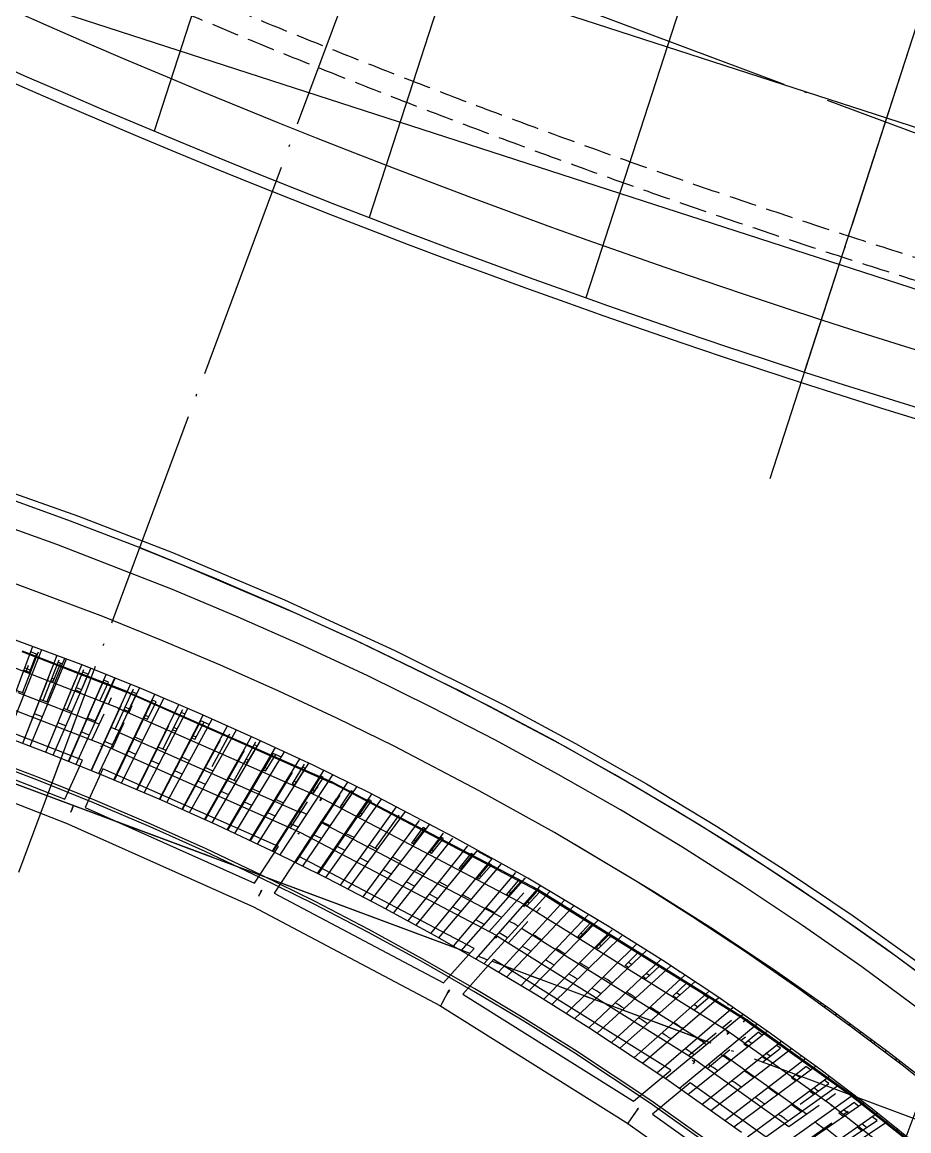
# Model space of a CAD drawing. Header units: millimetres. Extents: x 600121811 to 600690586, y 3472921280 to 3473279938.
# Drawn here: x 600382649 to 600390711, y 3473085311 to 3473095390 of the extents above; entities that cross this region are included whole.
import ezdxf

# ---------------------------------------------------------------- set-up
doc = ezdxf.new("R2010")
doc.units = ezdxf.units.MM
doc.header["$LTSCALE"] = 1000
for name, pattern in [('AX-MALL-GIRD-200$0$DOTE', [2.42, 2, -0.2, 0.02, -0.2]), ('AX-MALL-WALL-GJ$0$__DASH', [0.35, 0.25, -0.1]), ('AX-MALL-WALL-GJ$0$DOTE', [2.42, 2, -0.2, 0.02, -0.2])]:
    doc.linetypes.add(name, pattern=pattern)
for name, color, linetype in [('AX-MALL-GIRD-200$0$A-Grid', 222, 'AX-MALL-GIRD-200$0$DOTE'), ('AX-MALL-GJ-200$0$A-Anno-Note', 241, 'CONTINUOUS'), ('AX-MALL-WALL-GJ$0$A-Detl-Patt', 8, 'CONTINUOUS'), ('AX-MALL-WALL-GJ$0$A-SEE', 254, 'CONTINUOUS'), ('AX-MALL-WALL-GJ$0$A-Wall-Fnsh', 152, 'CONTINUOUS'), ('AX-MALL-WALL-GJ$0$AE-GLAZ', 152, 'CONTINUOUS'), ('AX-MALL-WALL-GJ$0$主梁', 30, 'CONTINUOUS')]:
    doc.layers.add(name, color=color, linetype=linetype)

# ---------------------------------------------------------------- blocks, each defined once
blk = doc.blocks.new('AX-MALL-GIRD-200')
at = {"layer": 'AX-MALL-GIRD-200$0$A-Grid'}
for p, q in [((600409503.1, 3473159833.5), (600370773.6, 3473055869.8)), ((600417374.6, 3473156901.2), (600378645.1, 3473052937.4)), ((600226689.8, 3473155507), (600584585.8, 3473022180.2)), ((600223757.4, 3473147635.4), (600581653.4, 3473014308.6))]:
    blk.add_line(p, q, dxfattribs=at)
blk = doc.blocks.new('AX-MALL-WALL-GJ$0$fergerhre')
at = {"layer": 'AX-MALL-WALL-GJ$0$A-Detl-Patt'}
for p, q in [((-32156, 12199), (-32156, -12199)), ((-34256, 12112), (-34256, -12112)), ((-36356, 11967), (-36356, -11967)), ((-49138, -9800), (-10973, -9800)), ((-42531, -11200), (-17580, -11200))]:
    blk.add_line(p, q, dxfattribs=at)
at = {"layer": 'AX-MALL-WALL-GJ$0$A-Detl-Patt', "linetype": 'AX-MALL-WALL-GJ$0$DOTE'}
blk.add_lwpolyline([(-30056, -13245), (-30056, 14274)], dxfattribs=at)
at = {"layer": 'AX-MALL-WALL-GJ$0$A-Detl-Patt'}
for points in [[(-53982, -8480, 0.160862), (-6129, -8480, 0.722858), (-6129, 8480, 0.160862), (-53982, 8480, 0.722858)], [(-53950, -8385, 0.160862), (-6161, -8385, 0.722858), (-6161, 8385, 0.160862), (-53950, 8385, 0.722858)], [(-53794, -7910, 0.160862), (-6318, -7910, 0.722858), (-6318, 7910, 0.160862), (-53794, 7910, 0.722858)]]:
    blk.add_lwpolyline(points, format="xyb", close=True, dxfattribs=at)
blk.add_lwpolyline([(-30056, -12228), (-30056, 12228)], dxfattribs=at)
at = {"layer": 'AX-MALL-WALL-GJ$0$A-Detl-Patt', "linetype": 'AX-MALL-WALL-GJ$0$__DASH'}
for points in [[(-53605, -7340, 0.160862), (-6506, -7340, 0.722858), (-6506, 7340, 0.160862), (-53605, 7340, 0.722858)], [(-53543, -7150, 0.160862), (-6569, -7150, 0.722858), (-6569, 7150, 0.160862), (-53543, 7150, 0.722858)]]:
    blk.add_lwpolyline(points, format="xyb", close=True, dxfattribs=at)
blk = doc.blocks.new('AX-MALL-WALL-GJ$0$fewrgerhgrhtrh')
at = {"layer": 'AX-MALL-WALL-GJ$0$主梁'}
for p, q in [((1, 16113), (1012, 16099)), ((1, 16105), (1011, 16091)), ((1011, 16091), (1011, 16091)), ((1011, 16091), (1011, 16091)), ((1016, 16099), (3056, 15979)), ((1016, 16091), (3054, 15970)), ((1, 15943), (999, 15929)), ((100, 16005), (100, 15942)), ((905, 15930), (910, 15998)), ((1006, 15928), (3017, 15808)), ((1109, 15984), (1105, 15922)), ((1110, 15991), (1109, 15984)), ((1110, 15991), (1110, 15988)), ((3054, 15970), (3054, 15970)), ((3054, 15970), (3054, 15970)), ((3056, 15979), (3056, 15979)), ((3060, 15970), (3060, 15970)), ((3060, 15970), (5150, 15706)), ((3061, 15970), (3062, 15978)), ((3062, 15976), (3061, 15969)), ((3062, 15978), (3062, 15978)), ((3062, 15978), (3062, 15978)), ((3062, 15978), (3062, 15978)), ((3062, 15978), (3062, 15978)), ((3062, 15978), (3062, 15978)), ((3062, 15978), (3062, 15978)), ((3062, 15978), (3062, 15978)), ((3062, 15978), (3062, 15978)), ((3062, 15978), (3062, 15978)), ((3062, 15978), (3062, 15978)), ((3062, 15978), (3062, 15978)), ((3062, 15978), (3062, 15978)), ((3062, 15978), (3062, 15978)), ((3062, 15978), (3062, 15978)), ((3062, 15978), (3062, 15978)), ((3062, 15978), (3062, 15978)), ((3062, 15978), (3062, 15978)), ((3062, 15978), (3062, 15978)), ((3062, 15978), (3062, 15978)), ((3062, 15978), (3062, 15978)), ((3062, 15978), (3062, 15978)), ((3062, 15978), (3062, 15978)), ((3062, 15978), (3062, 15978)), ((3062, 15978), (3062, 15978)), ((3062, 15978), (3062, 15978)), ((3062, 15978), (3062, 15978)), ((3062, 15978), (3062, 15978)), ((3062, 15978), (3062, 15978)), ((3062, 15978), (3062, 15978)), ((3062, 15978), (3062, 15978)), ((3062, 15978), (3062, 15978)), ((3062, 15978), (3062, 15978)), ((3062, 15978), (3062, 15978)), ((3062, 15978), (3062, 15978)), ((3062, 15978), (3062, 15978)), ((3062, 15978), (3062, 15978)), ((3062, 15978), (3062, 15978)), ((3062, 15978), (3062, 15976)), ((3062, 15978), (5154, 15716)), ((878, 15571), (898, 15836)), ((2932, 15813), (2950, 15893)), ((3145, 15848), (3133, 15793)), ((890, 15730), (100, 15742)), ((673, 15733), (673, 15574)), ((1097, 15821), (1078, 15563)), ((2850, 15455), (2913, 15730)), ((3015, 15781), (3016, 15801)), ((3017, 15801), (3015, 15781)), ((3016, 15801), (3017, 15806)), ((3017, 15806), (3017, 15808)), ((3017, 15808), (3017, 15808)), ((3017, 15808), (3017, 15808)), ((3017, 15808), (3017, 15808)), ((3017, 15808), (3017, 15808)), ((3017, 15808), (3017, 15808)), ((3017, 15808), (3017, 15808)), ((3017, 15808), (3017, 15808)), ((3017, 15808), (3017, 15808)), ((3017, 15808), (3017, 15808)), ((3017, 15808), (3017, 15808)), ((3017, 15808), (3017, 15808)), ((3017, 15808), (3017, 15808)), ((3017, 15808), (3017, 15808)), ((3017, 15808), (3017, 15808)), ((3017, 15808), (3017, 15808)), ((3017, 15808), (3017, 15808)), ((3017, 15808), (3017, 15808)), ((3017, 15808), (3017, 15808)), ((3017, 15808), (3017, 15808)), ((3017, 15808), (3017, 15808)), ((3017, 15808), (3017, 15808)), ((3017, 15808), (3017, 15808)), ((3017, 15808), (3017, 15808)), ((3017, 15808), (3017, 15808)), ((3017, 15808), (3017, 15808)), ((3017, 15808), (3017, 15808)), ((3017, 15808), (3017, 15808)), ((3017, 15808), (3017, 15808)), ((3017, 15808), (3017, 15808)), ((3017, 15808), (3017, 15806)), ((3017, 15806), (3017, 15801)), ((3019, 15780), (3022, 15801)), ((3022, 15801), (3023, 15806)), ((3023, 15806), (3023, 15807)), ((3023, 15807), (3023, 15807)), ((3023, 15807), (3023, 15807)), ((3023, 15807), (3023, 15807)), ((3023, 15807), (3023, 15807)), ((3023, 15807), (3023, 15807)), ((3023, 15807), (3023, 15807)), ((3023, 15807), (3023, 15807)), ((3023, 15807), (3023, 15807)), ((3023, 15807), (3023, 15807)), ((3023, 15807), (3023, 15807)), ((3023, 15807), (3023, 15807)), ((3023, 15807), (3023, 15807)), ((3023, 15807), (3023, 15807)), ((3023, 15807), (3023, 15807)), ((3023, 15807), (3023, 15807)), ((3023, 15807), (3023, 15807)), ((3023, 15807), (3023, 15807)), ((3023, 15807), (3023, 15807)), ((3023, 15807), (3023, 15807)), ((3023, 15807), (3023, 15807)), ((3023, 15807), (3023, 15807)), ((3023, 15807), (3023, 15807)), ((3023, 15807), (5087, 15546)), ((2887, 15615), (1090, 15723)), ((3108, 15686), (3051, 15435)), ((4981, 15483), (5044, 15644)), ((5150, 15706), (5150, 15706)), ((5150, 15706), (5150, 15706)), ((5154, 15716), (5154, 15716)), ((5157, 15705), (5157, 15705)), ((5157, 15705), (7323, 15265)), ((5161, 15714), (7328, 15274)), ((1, 15584), (972, 15570)), ((969, 15551), (975, 15551)), ((977, 15569), (2935, 15450)), ((4934, 15363), (3088, 15598)), ((5083, 15523), (5086, 15540)), ((5087, 15540), (5085, 15523)), ((5086, 15540), (5087, 15544)), ((5087, 15545), (5087, 15546)), ((5087, 15546), (5087, 15546)), ((5087, 15546), (5087, 15546)), ((5087, 15546), (5087, 15546)), ((5087, 15546), (5087, 15546)), ((5087, 15546), (5087, 15546)), ((5087, 15546), (5087, 15546)), ((5087, 15546), (5087, 15546)), ((5087, 15546), (5087, 15546)), ((5087, 15546), (5087, 15546)), ((5087, 15546), (5087, 15546)), ((5087, 15546), (5087, 15546)), ((5087, 15546), (5087, 15546)), ((5087, 15546), (5087, 15546)), ((5087, 15546), (5087, 15546)), ((5087, 15546), (5087, 15546)), ((5087, 15546), (5087, 15546)), ((5087, 15546), (5087, 15546)), ((5087, 15546), (5087, 15546)), ((5087, 15546), (5087, 15546)), ((5087, 15546), (5087, 15546)), ((5087, 15546), (5087, 15546)), ((5087, 15546), (5087, 15546)), ((5087, 15546), (5087, 15546)), ((5087, 15546), (5087, 15546)), ((5087, 15546), (5087, 15546)), ((5087, 15546), (5087, 15546)), ((5087, 15546), (5087, 15546)), ((5087, 15546), (5087, 15546)), ((5087, 15546), (5087, 15546)), ((5087, 15546), (5087, 15546)), ((5087, 15546), (5087, 15546)), ((5087, 15546), (5087, 15546)), ((5087, 15546), (5087, 15546)), ((5087, 15546), (5087, 15546)), ((5087, 15546), (5087, 15545)), ((5087, 15544), (5087, 15545)), ((5087, 15545), (5087, 15545)), ((5087, 15545), (5087, 15545)), ((5087, 15545), (5087, 15545)), ((5087, 15545), (5087, 15545)), ((5087, 15545), (5087, 15545)), ((5087, 15545), (5087, 15545)), ((5087, 15545), (5087, 15545)), ((5087, 15545), (5087, 15545)), ((5087, 15545), (5087, 15544)), ((5087, 15544), (5087, 15540)), ((5089, 15522), (5093, 15539)), ((5093, 15542), (5094, 15543)), ((5093, 15539), (5093, 15542)), ((5094, 15543), (5094, 15544)), ((5094, 15544), (5094, 15544)), ((5094, 15544), (5094, 15544)), ((5094, 15544), (5094, 15544)), ((5094, 15544), (5094, 15544)), ((5094, 15544), (5094, 15544)), ((5094, 15544), (5094, 15544)), ((5094, 15544), (5094, 15544)), ((5094, 15544), (5094, 15544)), ((5094, 15544), (5094, 15544)), ((5094, 15544), (5094, 15544)), ((5094, 15544), (5094, 15544)), ((5094, 15544), (5094, 15544)), ((5094, 15544), (5094, 15544)), ((5094, 15544), (5094, 15544)), ((5094, 15544), (5094, 15544)), ((5094, 15544), (5094, 15544)), ((5094, 15544), (5094, 15544)), ((5094, 15544), (5094, 15544)), ((5094, 15544), (5094, 15544)), ((5094, 15544), (5094, 15544)), ((5094, 15544), (5094, 15544)), ((5094, 15544), (5094, 15544)), ((5094, 15544), (5094, 15544)), ((5094, 15544), (5094, 15544)), ((5094, 15544), (5094, 15544)), ((5094, 15544), (5094, 15544)), ((5094, 15544), (7233, 15108)), ((5231, 15571), (5211, 15521)), ((2939, 15430), (2941, 15445)), ((2941, 15448), (2942, 15449)), ((2941, 15447), (2941, 15448)), ((2941, 15445), (2941, 15447)), ((2942, 15449), (2942, 15449)), ((2942, 15449), (2942, 15449)), ((2942, 15449), (2942, 15449)), ((2942, 15449), (2942, 15449)), ((2942, 15449), (2942, 15449)), ((2942, 15449), (2942, 15449)), ((2942, 15449), (2942, 15449)), ((2942, 15449), (2942, 15449)), ((2942, 15449), (2942, 15449)), ((2942, 15449), (2942, 15449)), ((2942, 15449), (2942, 15449)), ((2942, 15449), (2942, 15449)), ((2942, 15449), (2942, 15449)), ((2942, 15449), (2942, 15449)), ((2942, 15449), (2942, 15449)), ((2942, 15449), (2942, 15449)), ((2942, 15449), (2942, 15449)), ((2942, 15449), (2942, 15449)), ((2942, 15449), (2942, 15449)), ((2942, 15449), (2942, 15449)), ((2942, 15449), (2942, 15449)), ((2942, 15449), (2942, 15449)), ((2942, 15449), (2942, 15449)), ((2942, 15449), (2942, 15449)), ((2942, 15449), (4948, 15192)), ((4871, 15202), (4981, 15483)), ((863, 15371), (100, 15382)), ((673, 15374), (673, 14986)), ((834, 14983), (863, 15371)), ((1063, 15364), (1034, 14975)), ((2805, 15257), (1063, 15364)), ((5167, 15410), (5072, 15167)), ((7057, 14940), (5137, 15332)), ((2717, 14869), (2805, 15257)), ((3006, 15239), (2917, 14848)), ((4796, 15010), (3006, 15239)), ((7327, 15257), (7321, 15237)), ((7323, 15265), (7323, 15264)), ((7323, 15264), (7323, 15265)), ((7328, 15260), (7327, 15257)), ((7329, 15262), (7328, 15260)), ((7329, 15263), (7329, 15263)), ((7329, 15263), (7329, 15263)), ((7329, 15263), (7329, 15263)), ((7329, 15263), (7329, 15263)), ((7329, 15263), (7329, 15263)), ((7329, 15263), (7329, 15263)), ((7329, 15263), (7329, 15263)), ((7329, 15263), (7329, 15263)), ((7329, 15263), (7329, 15263)), ((7329, 15263), (7329, 15263)), ((7329, 15263), (7329, 15263)), ((7329, 15263), (7329, 15263)), ((7329, 15263), (7329, 15263)), ((7329, 15263), (7329, 15263)), ((7329, 15263), (7329, 15263)), ((7329, 15263), (7329, 15263)), ((7329, 15263), (7329, 15263)), ((7329, 15263), (7329, 15263)), ((7329, 15263), (7329, 15263)), ((7329, 15263), (7329, 15263)), ((7329, 15263), (7329, 15263)), ((7329, 15263), (7329, 15263)), ((7329, 15263), (7329, 15263)), ((7329, 15263), (7329, 15262)), ((7329, 15263), (8445, 14962)), ((7329, 15262), (7329, 15262)), ((7335, 15272), (8451, 14971)), ((4945, 15173), (4947, 15187)), ((4947, 15187), (4948, 15189)), ((4948, 15191), (4948, 15192)), ((4948, 15192), (4948, 15192)), ((4948, 15192), (4948, 15192)), ((4948, 15192), (4948, 15192)), ((4948, 15192), (4948, 15192)), ((4948, 15192), (4948, 15192)), ((4948, 15192), (4948, 15192)), ((4948, 15192), (4948, 15192)), ((4948, 15192), (4948, 15192)), ((4948, 15192), (4948, 15192)), ((4948, 15192), (4948, 15192)), ((4948, 15192), (4948, 15192)), ((4948, 15192), (4948, 15192)), ((4948, 15192), (4948, 15192)), ((4948, 15192), (4948, 15192)), ((4948, 15192), (4948, 15192)), ((4948, 15192), (4948, 15192)), ((4948, 15192), (4948, 15192)), ((4948, 15192), (4948, 15192)), ((4948, 15192), (4948, 15192)), ((4948, 15192), (4948, 15192)), ((4948, 15189), (4948, 15191)), ((4948, 15191), (4948, 15191)), ((4948, 15191), (4948, 15191)), ((4948, 15191), (4948, 15191)), ((4948, 15191), (4948, 15191)), ((4951, 15171), (4954, 15186)), ((4954, 15186), (4955, 15188)), ((4955, 15189), (4955, 15190)), ((4955, 15190), (4955, 15190)), ((4955, 15190), (4955, 15190)), ((4955, 15190), (4955, 15190)), ((4955, 15190), (4955, 15190)), ((4955, 15190), (4955, 15190)), ((4955, 15190), (4955, 15190)), ((4955, 15190), (4955, 15190)), ((4955, 15190), (4955, 15190)), ((4955, 15190), (4955, 15190)), ((4955, 15190), (4955, 15190)), ((4955, 15190), (4955, 15190)), ((4955, 15190), (4955, 15190)), ((4955, 15190), (4955, 15190)), ((4955, 15190), (4955, 15190)), ((4955, 15190), (4955, 15190)), ((4955, 15190), (4955, 15190)), ((4955, 15190), (4955, 15190)), ((4955, 15190), (4955, 15190)), ((4955, 15190), (4955, 15190)), ((4955, 15190), (4955, 15190)), ((4955, 15190), (4955, 15190)), ((4955, 15190), (4955, 15190)), ((4955, 15190), (4955, 15190)), ((4955, 15188), (4955, 15189)), ((4955, 15189), (4955, 15189)), ((4955, 15190), (4955, 15190)), ((4955, 15190), (4955, 15190)), ((4955, 15190), (4955, 15190)), ((4955, 15190), (4955, 15190)), ((4955, 15190), (4955, 15190)), ((4955, 15190), (4956, 15190)), ((4956, 15190), (7035, 14765)), ((7162, 15123), (7217, 15217)), ((6964, 14779), (7126, 15060)), ((7226, 15080), (7231, 15102)), ((7231, 15102), (7232, 15105)), ((7232, 15107), (7233, 15108)), ((7232, 15105), (7232, 15107)), ((7233, 15106), (7232, 15104)), ((7233, 15108), (7233, 15108)), ((7233, 15108), (7233, 15108)), ((7233, 15108), (7233, 15108)), ((7233, 15108), (7233, 15108)), ((7233, 15108), (7233, 15108)), ((7233, 15108), (7233, 15108)), ((7233, 15108), (7233, 15108)), ((7233, 15108), (7233, 15108)), ((7233, 15108), (7233, 15108)), ((7233, 15108), (7233, 15108)), ((7233, 15108), (7233, 15108)), ((7233, 15108), (7233, 15108)), ((7233, 15108), (7233, 15108)), ((7233, 15108), (7233, 15108)), ((7233, 15108), (7233, 15108)), ((7233, 15108), (7233, 15108)), ((7233, 15108), (7233, 15108)), ((7233, 15108), (7233, 15108)), ((7233, 15108), (7233, 15108)), ((7233, 15108), (7233, 15108)), ((7233, 15108), (7233, 15108)), ((7233, 15108), (7233, 15108)), ((7233, 15108), (7233, 15108)), ((7233, 15108), (7233, 15108)), ((7233, 15108), (7233, 15108)), ((7233, 15108), (7233, 15108)), ((7233, 15108), (7233, 15108)), ((7233, 15108), (7233, 15108)), ((7233, 15108), (7233, 15108)), ((7233, 15108), (7233, 15108)), ((7233, 15108), (7233, 15108)), ((7233, 15108), (7233, 15108)), ((7233, 15108), (7233, 15108)), ((7233, 15108), (7233, 15108)), ((7233, 15108), (7233, 15108)), ((7233, 15108), (7233, 15108)), ((7233, 15108), (7233, 15108)), ((7233, 15108), (7233, 15108)), ((7233, 15108), (7233, 15107)), ((7233, 15108), (7233, 15108)), ((7233, 15108), (7233, 15108)), ((7233, 15108), (7233, 15108)), ((7233, 15108), (7233, 15108)), ((7233, 15108), (7233, 15108)), ((7233, 15108), (7233, 15108)), ((7233, 15108), (7233, 15108)), ((7233, 15108), (7233, 15108)), ((7233, 15108), (7233, 15108)), ((7233, 15108), (7233, 15108)), ((7233, 15108), (7233, 15108)), ((7233, 15108), (7233, 15108)), ((7233, 15108), (7233, 15108)), ((7233, 15108), (7233, 15108)), ((7233, 15108), (7233, 15108)), ((7233, 15108), (7233, 15108)), ((7233, 15108), (7233, 15108)), ((7233, 15108), (7233, 15108)), ((7233, 15108), (7233, 15108)), ((7233, 15108), (7233, 15108)), ((7233, 15108), (7233, 15108)), ((7233, 15108), (7233, 15108)), ((7233, 15108), (7233, 15108)), ((7233, 15108), (7233, 15108)), ((7233, 15107), (7233, 15106)), ((7233, 15089), (7237, 15103)), ((7237, 15103), (7238, 15105)), ((7238, 15105), (7238, 15106)), ((7238, 15106), (7239, 15106)), ((7239, 15106), (7239, 15107)), ((7239, 15107), (7239, 15107)), ((7239, 15107), (7239, 15107)), ((7239, 15107), (7239, 15107)), ((7239, 15107), (7239, 15107)), ((7239, 15107), (7239, 15107)), ((7239, 15107), (7239, 15107)), ((7239, 15107), (7239, 15107)), ((7239, 15107), (7239, 15107)), ((7239, 15107), (7239, 15107)), ((7239, 15107), (7239, 15107)), ((7239, 15107), (7239, 15107)), ((7239, 15107), (7239, 15107)), ((7239, 15107), (7239, 15107)), ((7239, 15107), (7239, 15107)), ((7239, 15107), (7239, 15107)), ((7239, 15107), (7239, 15107)), ((7239, 15107), (7239, 15107)), ((7239, 15107), (7239, 15107)), ((7239, 15107), (7239, 15107)), ((7239, 15107), (7239, 15107)), ((7239, 15107), (7239, 15107)), ((7239, 15107), (7239, 15107)), ((7239, 15107), (7239, 15107)), ((7239, 15107), (7239, 15107)), ((7239, 15107), (7239, 15107)), ((7239, 15107), (7239, 15107)), ((7239, 15107), (7239, 15107)), ((7239, 15107), (7239, 15107)), ((7239, 15107), (7239, 15107)), ((7239, 15107), (8341, 14810)), ((7239, 15106), (7239, 15106)), ((7390, 15117), (7365, 15073)), ((100, 14995), (834, 14983)), ((928, 14950), (927, 14899)), ((927, 14892), (928, 14950)), ((1034, 14975), (2717, 14869)), ((1302, 14958), (2737, 14958)), ((2942, 14958), (4775, 14958)), ((4643, 14621), (4796, 15010)), ((4998, 14978), (4844, 14586)), ((4990, 14958), (5093, 14958)), ((6859, 14597), (4998, 14978)), ((6090, 14958), (6969, 14958)), ((7298, 14958), (7166, 14730)), ((8273, 14828), (8336, 14922)), ((8449, 14960), (8449, 14961)), ((8449, 14961), (9587, 14596)), ((8456, 14969), (9594, 14604)), ((2800, 14831), (2798, 14792)), ((2803, 14830), (2799, 14831)), ((2917, 14848), (4643, 14621)), ((8153, 14653), (7261, 14894)), ((925, 14782), (125, 14794)), ((2789, 14664), (920, 14782)), ((7030, 14746), (7033, 14760)), ((7033, 14760), (7034, 14762)), ((7034, 14764), (7034, 14765)), ((7034, 14765), (7035, 14765)), ((7034, 14763), (7034, 14764)), ((7034, 14764), (7034, 14764)), ((7034, 14764), (7034, 14764)), ((7034, 14764), (7034, 14764)), ((7034, 14764), (7034, 14764)), ((7034, 14762), (7034, 14763)), ((7035, 14765), (7035, 14765)), ((7035, 14765), (7035, 14765)), ((7035, 14765), (7035, 14765)), ((7035, 14765), (7035, 14765)), ((7035, 14765), (7035, 14765)), ((7035, 14765), (7035, 14765)), ((7035, 14765), (7035, 14765)), ((7035, 14765), (7035, 14765)), ((7035, 14765), (7035, 14765)), ((7035, 14765), (7035, 14765)), ((7035, 14765), (7035, 14765)), ((7035, 14765), (7035, 14765)), ((7035, 14765), (7035, 14765)), ((7035, 14765), (7035, 14765)), ((7035, 14765), (7035, 14765)), ((7035, 14765), (7035, 14765)), ((7035, 14765), (7035, 14765)), ((7035, 14765), (7035, 14765)), ((7035, 14765), (7035, 14765)), ((7035, 14765), (7035, 14765)), ((7035, 14765), (7035, 14765)), ((7035, 14765), (7035, 14765)), ((7035, 14765), (7035, 14765)), ((7035, 14765), (7035, 14765)), ((7041, 14763), (8044, 14493)), ((8044, 14493), (8233, 14770)), ((8339, 14805), (8340, 14807)), ((8339, 14805), (8343, 14804)), ((8340, 14808), (8341, 14809)), ((8340, 14807), (8340, 14808)), ((8341, 14809), (8341, 14810)), ((8341, 14810), (8341, 14810)), ((8341, 14810), (8341, 14810)), ((8341, 14810), (8341, 14810)), ((8341, 14810), (8341, 14810)), ((8341, 14810), (8341, 14810)), ((8341, 14810), (8341, 14810)), ((8341, 14810), (8341, 14810)), ((8341, 14810), (8341, 14810)), ((8341, 14810), (8341, 14810)), ((8341, 14810), (8341, 14810)), ((8341, 14810), (8341, 14810)), ((8341, 14810), (8341, 14810)), ((8341, 14810), (8341, 14810)), ((8341, 14810), (8341, 14810)), ((8341, 14810), (8341, 14810)), ((8341, 14810), (8341, 14810)), ((8341, 14810), (8341, 14810)), ((8341, 14810), (8341, 14810)), ((8341, 14810), (8341, 14810)), ((8341, 14810), (8341, 14810)), ((8341, 14810), (8341, 14810)), ((8341, 14810), (8341, 14810)), ((8341, 14810), (8341, 14810)), ((8341, 14810), (8341, 14810)), ((8341, 14810), (8341, 14810)), ((8341, 14810), (8341, 14810)), ((8341, 14810), (8341, 14810)), ((8341, 14810), (8341, 14810)), ((8341, 14810), (8341, 14810)), ((8341, 14810), (8341, 14810)), ((8341, 14810), (8341, 14810)), ((8341, 14810), (8341, 14810)), ((8341, 14810), (8341, 14810)), ((8341, 14810), (8341, 14810)), ((8341, 14810), (8341, 14810)), ((8341, 14810), (8341, 14810)), ((8341, 14810), (8341, 14810)), ((8341, 14810), (8341, 14810)), ((8341, 14810), (8341, 14810)), ((8341, 14810), (8341, 14810)), ((8341, 14809), (8341, 14809)), ((8341, 14809), (8341, 14809)), ((8343, 14804), (8344, 14806)), ((8344, 14806), (8345, 14807)), ((8345, 14808), (8346, 14809)), ((8345, 14807), (8345, 14808)), ((8345, 14808), (8345, 14808)), ((8345, 14808), (8345, 14808)), ((8345, 14808), (8345, 14808)), ((8345, 14808), (8345, 14808)), ((8345, 14808), (8345, 14808)), ((8345, 14808), (8345, 14808)), ((8345, 14808), (8345, 14808)), ((8345, 14808), (8345, 14808)), ((8346, 14809), (8346, 14809)), ((8346, 14809), (8346, 14809)), ((8346, 14809), (8346, 14809)), ((8346, 14809), (8346, 14809)), ((8346, 14809), (8346, 14809)), ((8346, 14809), (8346, 14809)), ((8346, 14809), (8346, 14809)), ((8346, 14809), (8346, 14809)), ((8346, 14809), (8346, 14809)), ((8346, 14809), (8346, 14809)), ((8346, 14809), (8346, 14809)), ((8346, 14809), (8346, 14809)), ((8346, 14809), (8346, 14809)), ((8346, 14809), (8346, 14809)), ((8346, 14809), (8346, 14809)), ((8346, 14809), (8346, 14809)), ((8346, 14809), (8346, 14809)), ((8346, 14809), (8346, 14809)), ((8346, 14809), (8346, 14809)), ((8346, 14809), (8346, 14809)), ((8346, 14809), (8346, 14809)), ((8346, 14809), (8346, 14809)), ((8346, 14809), (8346, 14809)), ((8346, 14809), (8346, 14809)), ((8346, 14809), (8346, 14809)), ((8346, 14809), (8346, 14809)), ((8346, 14809), (8346, 14809)), ((8346, 14809), (8346, 14809)), ((8346, 14809), (8346, 14809)), ((8346, 14809), (8346, 14809)), ((8346, 14809), (8346, 14809)), ((8346, 14809), (8346, 14809)), ((8346, 14809), (8346, 14809)), ((8346, 14809), (8346, 14809)), ((8346, 14809), (8346, 14809)), ((8346, 14809), (8346, 14809)), ((8346, 14809), (9470, 14450)), ((8501, 14809), (8473, 14768)), ((4695, 14413), (2782, 14664)), ((8398, 14657), (8245, 14433)), ((4697, 14442), (4715, 14579)), ((4720, 14577), (4715, 14579)), ((4717, 14578), (4715, 14555)), ((4844, 14586), (6638, 14215)), ((6638, 14215), (6859, 14597)), ((7063, 14550), (6841, 14165)), ((7925, 14318), (7063, 14550)), ((9271, 14303), (8356, 14595)), ((6669, 14005), (4687, 14414)), ((4695, 14417), (4697, 14442)), ((4695, 14415), (4695, 14417)), ((4695, 14414), (4695, 14415)), ((4695, 14413), (4695, 14414)), ((4695, 14414), (4695, 14414)), ((4695, 14413), (4695, 14413)), ((4695, 14413), (4695, 14413)), ((4695, 14413), (4695, 14413)), ((4695, 14413), (4695, 14413)), ((4695, 14413), (4695, 14413)), ((4695, 14413), (4695, 14413)), ((4695, 14413), (4695, 14413)), ((4695, 14413), (4695, 14413)), ((4695, 14413), (4695, 14413)), ((4695, 14413), (4695, 14413)), ((4695, 14413), (4695, 14413)), ((4695, 14413), (4695, 14413)), ((4695, 14413), (4695, 14413)), ((4695, 14413), (4695, 14413)), ((6686, 14103), (6704, 14167)), ((6704, 14167), (6701, 14168)), ((6704, 14167), (6703, 14165)), ((6841, 14165), (7669, 13943)), ((6663, 14010), (6664, 14013)), ((6664, 14013), (6666, 14022)), ((6666, 14022), (6669, 14035)), ((6669, 14035), (6686, 14103)), ((6663, 14009), (6663, 14010)), ((6663, 14008), (6663, 14009)), ((6663, 14007), (6663, 14008)), ((6663, 14006), (6663, 14007)), ((6663, 14007), (6663, 14007)), ((6663, 14007), (6663, 14007)), ((6663, 14007), (6663, 14007)), ((6663, 14007), (6663, 14007)), ((6663, 14006), (6663, 14006)), ((6663, 14006), (6663, 14006)), ((6663, 14006), (6663, 14006)), ((6663, 14006), (6663, 14006)), ((6663, 14006), (6663, 14006)), ((6663, 14006), (6663, 14006)), ((6663, 14006), (6663, 14006)), ((6663, 14006), (6663, 14006)), ((6663, 14006), (6663, 14006)), ((6663, 14006), (6663, 14006)), ((6663, 14006), (6663, 14006)), ((6663, 14006), (6663, 14006)), ((6663, 14006), (6663, 14006)), ((6663, 14006), (6663, 14006)), ((6663, 14006), (6663, 14006)), ((6663, 14006), (6663, 14006)), ((7686, 13731), (6663, 14006))]:
    blk.add_line(p, q, dxfattribs=at)
at = {"layer": 'AX-MALL-WALL-GJ$0$主梁', "extrusion": (0, 0, -1)}
for centre, radius, start, end in [((0, 16013), 99.9, 90.0015, 113.6034), ((-1010, 15999), 100, 67.8597, 90.0404), ((-1010, 15999), 99.9, 90.0431, 116.364), ((-1010, 15992), 99.4, 90.0324, 93.4047), ((-1016, 16091), 0.0507, 290.6262, 256.1615), ((-1059, 15921), 55.4, 2.7325, 7.6192), ((-3050, 15879), 100, 69.3909, 90.1224), ((-3048, 15871), 99.8, 90.1373, 97.1863), ((-3050, 15879), 99.9, 90.1248, 121.292), ((-997, 15820), 104, 90.2284, 93.4329), ((-3050, 15879), 100, 0.1397, 10.379), ((-3009, 15699), 104, 90.7298, 97.6156), ((-5141, 15616), 100, 71.7917, 90.1979), ((-5137, 15607), 100, 90.2418, 102.3664), ((-5141, 15617), 99.9, 90.1995, 127.108), ((-5313, 15675), 157, 10.9478, 14.5507), ((-5071, 15438), 104, 91.2318, 102.2697), ((-2920, 15310), 122, 92.5351, 98.9307), ((-7309, 15176), 100, 75.2792, 90.2644), ((-7303, 15166), 100, 90.328, 105.1168), ((-7309, 15176), 99.9, 90.2626, 131.5994), ((-4920, 15055), 121, 94.2624, 104.6381), ((-7208, 15003), 103, 91.6909, 106.3272), ((-12000, 14186), 11096, 3.6476, 3.9434), ((-8425, 14874), 100, 78.9262, 90.2967), ((-8419, 14865), 100, 90.3624, 107.7693), ((-8425, 14874), 99.9, 90.2894, 134.1571), ((-13890, 14067), 11117, 3.6478, 3.9421), ((-8160, 14064), 5411, 7.5388, 8.1409), ((-6994, 14634), 117, 95.9146, 110.0335), ((-8148, 13807), 3514, 11.7558, 12.6735), ((-10124, 13398), 3508, 11.7553, 12.6768)]:
    blk.add_arc(centre, radius, start, end, dxfattribs=at)
at = {"layer": 'AX-MALL-WALL-GJ$0$主梁'}
for centre, radius, start, end in [((921, 14802), 147, 86.2069, 88.5877), ((8445, 14962), 0.0785, 304.9192, 204.4649), ((8530, 14293), 1563, 163.2087, 164.0572)]:
    blk.add_arc(centre, radius, start, end, dxfattribs=at)
blk = doc.blocks.new('AX-MALL-WALL-GJ$0$edhtrhrtjy')
at = {"layer": 'AX-MALL-WALL-GJ$0$A-Wall-Fnsh'}
for p, q in [((-1235, 17460), (51, 17480)), ((51, 17480), (969, 17468)), ((969, 17468), (2072, 17422)), ((1, 17412), (-703, 17406)), ((705, 17406), (1, 17412)), ((1111, 17393), (673, 17403)), ((1409, 17385), (705, 17406)), ((2223, 17342), (1111, 17393)), ((2114, 17350), (1409, 17385)), ((2072, 17422), (3175, 17340)), ((2818, 17301), (2114, 17350)), ((2867, 17295), (2223, 17342)), ((3175, 17340), (4277, 17222)), ((3874, 17199), (2818, 17301)), ((3511, 17237), (2867, 17295)), ((4155, 17165), (3511, 17237)), ((-41, 17169), (-848, 17159)), ((1088, 17153), (-41, 17169)), ((1734, 17127), (1088, 17153)), ((4928, 17061), (3874, 17199)), ((4798, 17080), (4155, 17165)), ((4277, 17222), (5010, 17121)), ((2380, 17088), (1734, 17127)), ((3025, 17037), (2380, 17088)), ((3671, 16972), (3025, 17037)), ((5439, 16981), (4798, 17080)), ((5629, 16948), (4928, 17061)), ((5010, 17121), (5741, 17002)), ((4315, 16895), (3671, 16972)), ((6080, 16868), (5439, 16981)), ((6329, 16819), (5629, 16948)), ((5741, 17002), (6471, 16865)), ((4959, 16803), (4315, 16895)), ((6718, 16741), (6080, 16868)), ((6471, 16865), (7198, 16709)), ((5602, 16697), (4959, 16803)), ((7026, 16672), (6329, 16819)), ((7355, 16598), (6718, 16741)), ((579, 16703), (-577, 16703)), ((1158, 16687), (579, 16703)), ((1736, 16662), (1158, 16687)), ((2315, 16626), (1736, 16662)), ((6243, 16577), (5602, 16697)), ((7721, 16508), (7026, 16672)), ((7198, 16709), (7923, 16533)), ((2894, 16579), (2315, 16626)), ((3472, 16521), (2894, 16579)), ((6883, 16442), (6243, 16577)), ((7989, 16440), (7355, 16598)), ((7923, 16533), (8644, 16336)), ((4339, 16413), (3472, 16521)), ((7520, 16292), (6883, 16442)), ((8413, 16325), (7721, 16508)), ((8306, 16356), (7989, 16440)), ((5111, 16295), (4339, 16413)), ((8936, 16174), (8306, 16356)), ((75, 15369), (75, 16228)), ((148, 15369), (163, 16228)), ((5974, 16137), (5111, 16295)), ((6147, 16107), (5323, 16259)), ((8156, 16126), (7520, 16292)), ((9102, 16123), (8413, 16325)), ((571, 16224), (-569, 16224)), ((142, 16171), (75, 16171)), ((130, 15993), (133, 16171)), ((136, 15798), (143, 16199)), ((298, 15368), (313, 16227)), ((336, 15796), (343, 16193)), ((385, 16169), (342, 16170)), ((360, 15991), (367, 16169)), ((372, 15796), (387, 16226)), ((372, 15367), (402, 16226)), ((522, 15365), (552, 16224)), ((1140, 16209), (571, 16224)), ((571, 15793), (585, 16190)), ((637, 16165), (584, 16166)), ((595, 15364), (640, 16222)), ((627, 15987), (636, 16165)), ((638, 16189), (638, 16189)), ((745, 15360), (790, 16219)), ((747, 15360), (789, 16162)), ((785, 16072), (790, 16162)), ((834, 16161), (789, 16162)), ((819, 15358), (879, 16217)), ((822, 15983), (834, 16161)), ((845, 15787), (875, 16217)), ((969, 15354), (1029, 16212)), ((1041, 15782), (1069, 16183)), ((1042, 15351), (1117, 16209)), ((1112, 16152), (1067, 16154)), ((1096, 15975), (1111, 16152)), ((1710, 16183), (1140, 16209)), ((1192, 15346), (1267, 16204)), ((1196, 15346), (1266, 16147)), ((1251, 15970), (1267, 16147)), ((1266, 15343), (1356, 16200)), ((1304, 16145), (1266, 16147)), ((1286, 15968), (1304, 16145)), ((1416, 15336), (1506, 16194)), ((1491, 15333), (1596, 16189)), ((1512, 15763), (1554, 16165)), ((1589, 16133), (1551, 16134)), ((1566, 15956), (1588, 16133)), ((1641, 15325), (1746, 16181)), ((2280, 16148), (1710, 16183)), ((1715, 15321), (1835, 16176)), ((1865, 15312), (1986, 16167)), ((1940, 15307), (2076, 16162)), ((2090, 15297), (2226, 16152)), ((2166, 15291), (2316, 16145)), ((2849, 16102), (2280, 16148)), ((2316, 15280), (2466, 16134)), ((6548, 16017), (5974, 16137)), ((523, 15365), (548, 16076)), ((546, 16076), (548, 16076)), ((632, 16075), (632, 16075)), ((784, 16072), (785, 16072)), ((1104, 16063), (1105, 16063)), ((1258, 16058), (1259, 16058)), ((1645, 15325), (1744, 16124)), ((1723, 15948), (1745, 16124)), ((1828, 16120), (1744, 16124)), ((1752, 15947), (1777, 16123)), ((1987, 15771), (2034, 16107)), ((2217, 15723), (2280, 16120)), ((2274, 15914), (2305, 16089)), ((2306, 16089), (2276, 16091)), ((2310, 16119), (2312, 16118)), ((2322, 15279), (2463, 16077)), ((2392, 15274), (2557, 16127)), ((2434, 15903), (2465, 16077)), ((2456, 15901), (2490, 16075)), ((2546, 16070), (2463, 16077)), ((2542, 15261), (2708, 16114)), ((2618, 15255), (2799, 16106)), ((2726, 15879), (2766, 16085)), ((2748, 15877), (2785, 16050)), ((2787, 16050), (2760, 16052)), ((2768, 15241), (2949, 16092)), ((2776, 15240), (2945, 16036)), ((2845, 15234), (3041, 16084)), ((3418, 16045), (2849, 16102)), ((2911, 15863), (2947, 16035)), ((2930, 15861), (2970, 16033)), ((2970, 16033), (2945, 16036)), ((2995, 15219), (3191, 16069)), ((3073, 15211), (3284, 16059)), ((3223, 15195), (3434, 16043)), ((3306, 15186), (3532, 16032)), ((4270, 15938), (3418, 16045)), ((6776, 15974), (6147, 16107)), ((6225, 16086), (6227, 16091)), ((6487, 16030), (6490, 16036)), ((8789, 15945), (8156, 16126)), ((130, 16016), (75, 16016)), ((130, 15993), (75, 15993)), ((299, 15368), (310, 16014)), ((310, 15992), (309, 15992)), ((310, 16014), (310, 16014)), ((361, 16014), (339, 16014)), ((360, 15991), (339, 15991)), ((395, 16014), (394, 16014)), ((546, 16012), (544, 16012)), ((628, 15987), (578, 15988)), ((629, 16010), (579, 16011)), ((864, 16005), (860, 16005)), ((971, 15354), (1016, 16001)), ((1097, 15975), (1055, 15976)), ((1099, 15998), (1057, 16000)), ((1286, 15968), (1250, 15970)), ((1288, 15992), (1252, 15993)), ((1420, 15336), (1488, 15984)), ((1567, 15956), (1532, 15958)), ((1570, 15980), (1535, 15982)), ((1752, 15947), (1722, 15948)), ((1755, 15971), (1725, 15973)), ((1871, 15311), (1971, 16025)), ((2096, 15296), (2209, 16011)), ((2280, 15940), (2252, 15942)), ((2290, 16005), (2292, 16005)), ((2461, 15927), (2437, 15929)), ((2448, 15994), (2450, 15994)), ((2549, 15261), (2688, 15976)), ((3004, 15218), (3169, 15934)), ((3206, 15835), (3246, 16006)), ((3225, 15833), (3268, 16004)), ((3232, 15194), (3430, 15986)), ((3270, 16003), (3246, 16006)), ((3390, 15815), (3432, 15986)), ((3407, 15814), (3453, 15984)), ((3453, 15984), (3430, 15986)), ((3456, 15168), (3683, 16014)), ((3535, 15159), (3777, 16003)), ((3636, 15591), (3733, 15951)), ((3686, 15140), (3923, 15969)), ((3765, 15130), (4022, 15972)), ((3916, 15110), (4169, 15939)), ((3996, 15099), (4264, 15926)), ((5030, 15822), (4270, 15938)), ((7120, 15885), (6548, 16017)), ((6750, 15972), (6754, 15979)), ((7402, 15827), (6776, 15974)), ((6845, 15959), (6851, 15953)), ((6849, 15949), (6851, 15953)), ((2276, 15914), (2248, 15916)), ((2456, 15901), (2432, 15903)), ((2750, 15877), (2726, 15879)), ((2756, 15904), (2732, 15906)), ((2930, 15861), (2909, 15863)), ((2936, 15888), (2914, 15890)), ((3228, 15832), (3206, 15835)), ((3235, 15860), (3212, 15862)), ((3415, 15842), (3394, 15844)), ((3929, 15753), (3977, 15921)), ((3946, 15750), (3997, 15918)), ((4006, 15917), (3977, 15921)), ((4114, 15729), (4165, 15896)), ((4130, 15726), (4184, 15893)), ((4146, 15078), (4415, 15906)), ((4184, 15893), (4156, 15897)), ((4227, 15066), (4512, 15894)), ((4378, 15043), (4663, 15870)), ((4414, 15687), (4468, 15853)), ((4431, 15685), (4487, 15850)), ((4460, 15031), (4760, 15856)), ((4497, 15849), (4468, 15853)), ((4600, 15660), (4657, 15824)), ((4611, 15007), (4911, 15833)), ((4677, 15821), (4648, 15826)), ((7014, 15910), (7019, 15919)), ((7691, 15740), (7120, 15885)), ((7279, 15846), (7285, 15856)), ((7384, 15819), (7387, 15825)), ((8027, 15664), (7402, 15827)), ((156, 15798), (75, 15798)), ((387, 15796), (306, 15797)), ((617, 15792), (538, 15794)), ((849, 15787), (770, 15789)), ((1080, 15780), (1001, 15783)), ((1311, 15772), (1233, 15775)), ((1543, 15762), (1465, 15765)), ((1776, 15750), (1698, 15754)), ((2008, 15736), (1931, 15741)), ((2241, 15721), (2164, 15726)), ((3407, 15814), (3387, 15816)), ((3954, 15749), (3929, 15753)), ((3955, 15780), (3938, 15783)), ((4130, 15726), (4105, 15730)), ((4140, 15757), (4123, 15759)), ((4617, 15658), (4677, 15821)), ((4693, 14993), (5009, 15817)), ((4844, 14968), (5160, 15793)), ((4902, 15613), (4961, 15776)), ((4919, 15611), (4981, 15773)), ((4927, 14954), (5259, 15776)), ((4991, 15771), (4961, 15776)), ((5878, 15667), (5030, 15822)), ((5078, 14927), (5411, 15751)), ((5090, 15582), (5152, 15744)), ((5108, 15579), (5173, 15740)), ((5173, 15740), (5142, 15746)), ((5162, 14912), (5511, 15733)), ((5341, 15766), (5343, 15766)), ((5341, 15766), (5341, 15766)), ((7545, 15778), (7552, 15789)), ((8261, 15582), (7691, 15740)), ((7696, 15739), (7703, 15750)), ((383, 15656), (303, 15657)), ((610, 15653), (532, 15654)), ((839, 15648), (760, 15650)), ((1068, 15641), (989, 15644)), ((1297, 15633), (1218, 15636)), ((1526, 15623), (1451, 15626)), ((2475, 15704), (2398, 15710)), ((2709, 15685), (2633, 15691)), ((2944, 15664), (2868, 15671)), ((3180, 15641), (3103, 15649)), ((3421, 15616), (3340, 15624)), ((4440, 15684), (4414, 15687)), ((4441, 15716), (4424, 15719)), ((4617, 15658), (4591, 15661)), ((4629, 15690), (4611, 15692)), ((4932, 15644), (4914, 15646)), ((5313, 14884), (5662, 15706)), ((5398, 14868), (5763, 15687)), ((5549, 14839), (5911, 15650)), ((5635, 14822), (6013, 15630)), ((5640, 15485), (5707, 15643)), ((5659, 15481), (5729, 15639)), ((5740, 15637), (5707, 15643)), ((6442, 15549), (5878, 15667)), ((7813, 15707), (7820, 15720)), ((7918, 15693), (7927, 15684)), ((7923, 15677), (7927, 15684)), ((7963, 15666), (7971, 15679)), ((8648, 15486), (8027, 15664)), ((8081, 15633), (8090, 15647)), ((1756, 15611), (1681, 15615)), ((1986, 15598), (1912, 15602)), ((2217, 15583), (2142, 15588)), ((2448, 15566), (2374, 15571)), ((2680, 15547), (2606, 15553)), ((2913, 15527), (2838, 15533)), ((3658, 15589), (3572, 15599)), ((3896, 15560), (3809, 15571)), ((4135, 15529), (4047, 15540)), ((4929, 15609), (4902, 15613)), ((5108, 15579), (5080, 15584)), ((5122, 15613), (5103, 15616)), ((5787, 14791), (6164, 15600)), ((5833, 15448), (5903, 15605)), ((5853, 15444), (5926, 15600)), ((5874, 14773), (6271, 15587)), ((5926, 15600), (5891, 15607)), ((6025, 14741), (6422, 15554)), ((6100, 15622), (6106, 15616)), ((6113, 14721), (6523, 15526)), ((6137, 15387), (6209, 15542)), ((6245, 15534), (6209, 15542)), ((7004, 15419), (6442, 15549)), ((8232, 15591), (8240, 15605)), ((8828, 15412), (8261, 15582)), ((8351, 15556), (8360, 15571)), ((8461, 15541), (8471, 15530)), ((8466, 15522), (8471, 15530)), ((8501, 15512), (8511, 15527)), ((3146, 15504), (3072, 15511)), ((3384, 15479), (3305, 15488)), ((3619, 15453), (3535, 15463)), ((3855, 15424), (3770, 15435)), ((4375, 15496), (4286, 15508)), ((4616, 15460), (4526, 15474)), ((4858, 15423), (4767, 15437)), ((5670, 15479), (5640, 15485)), ((5675, 15517), (5655, 15520)), ((5853, 15444), (5822, 15450)), ((5870, 15480), (5849, 15484)), ((6188, 15417), (6154, 15424)), ((6264, 14688), (6675, 15493)), ((6353, 14667), (6780, 15470)), ((6356, 15340), (6433, 15493)), ((6433, 15493), (6396, 15501)), ((6504, 14632), (6932, 15436)), ((6613, 15511), (6620, 15504)), ((6638, 15278), (6715, 15430)), ((6754, 15421), (6715, 15430)), ((8622, 15475), (8632, 15491)), ((9267, 15292), (8648, 15486)), ((8734, 15460), (8745, 15448)), ((8739, 15439), (8745, 15448)), ((8772, 15429), (8783, 15445)), ((554, 15364), (1, 15369)), ((1108, 15349), (554, 15364)), ((1661, 15324), (1108, 15349)), ((2215, 15288), (1661, 15324)), ((4091, 15394), (4006, 15405)), ((4329, 15361), (4243, 15373)), ((4567, 15326), (4480, 15339)), ((6170, 15380), (6137, 15387)), ((6356, 15340), (6321, 15348)), ((6375, 15378), (6340, 15386)), ((6595, 14611), (7038, 15411)), ((6746, 14574), (7189, 15374)), ((6837, 14552), (7296, 15347)), ((6863, 15226), (6946, 15375)), ((6946, 15375), (6905, 15385)), ((7565, 15277), (7004, 15419)), ((7059, 15406), (7038, 15411)), ((7129, 15389), (7137, 15379)), ((7137, 15379), (7140, 15380)), ((7389, 15323), (7398, 15313)), ((9675, 15131), (8828, 15412)), ((2767, 15241), (2215, 15288)), ((3319, 15184), (2767, 15241)), ((4806, 15290), (4718, 15303)), ((5047, 15250), (4958, 15265)), ((5288, 15209), (5198, 15224)), ((6674, 15270), (6638, 15278)), ((6694, 15309), (6657, 15317)), ((6863, 15226), (6825, 15235)), ((6885, 15265), (6846, 15274)), ((6989, 14514), (7447, 15308)), ((7081, 14490), (7556, 15279)), ((7232, 14450), (7707, 15239)), ((7397, 15094), (7481, 15241)), ((7526, 15229), (7481, 15241)), ((8124, 15122), (7565, 15277)), ((550, 15126), (1, 15131)), ((1099, 15110), (550, 15126)), ((3871, 15116), (3319, 15184)), ((7326, 14425), (7816, 15209)), ((7463, 15125), (7421, 15135)), ((7477, 14384), (7967, 15167)), ((7573, 14357), (8078, 15135)), ((7612, 15000), (7723, 15176)), ((7723, 15176), (7676, 15189)), ((7911, 15183), (7922, 15171)), ((8681, 14955), (8124, 15122)), ((550, 15101), (1, 15106)), ((1099, 15086), (550, 15101)), ((1648, 15085), (1099, 15110)), ((1648, 15061), (1099, 15086)), ((2197, 15050), (1648, 15085)), ((2197, 15026), (1648, 15061)), ((2745, 15003), (2197, 15050)), ((2745, 14979), (2197, 15026)), ((4422, 15037), (3871, 15116)), ((4971, 14946), (4422, 15037)), ((7438, 15084), (7397, 15094)), ((7633, 15032), (7589, 15044)), ((7659, 15074), (7614, 15086)), ((7724, 14315), (8228, 15092)), ((7820, 14287), (8335, 15050)), ((7909, 14957), (7998, 15100)), ((8046, 15086), (7998, 15100)), ((8067, 14761), (8247, 15028)), ((8247, 15028), (8196, 15043)), ((8438, 15029), (8450, 15016)), ((-2516, 15000), (2516, 15000)), ((3292, 14947), (2745, 15003)), ((3292, 14923), (2745, 14979)), ((3839, 14879), (3292, 14947)), ((3839, 14855), (3292, 14923)), ((4653, 15000), (4695, 15000)), ((4856, 15000), (4946, 15000)), ((5478, 14853), (4971, 14946)), ((5107, 15000), (5199, 15000)), ((5362, 15000), (5457, 15000)), ((5621, 15000), (5719, 15000)), ((5884, 15000), (5984, 15000)), ((6151, 15000), (6255, 15000)), ((7954, 14944), (7909, 14957)), ((7981, 14987), (7935, 14999)), ((7971, 14242), (8491, 15013)), ((8069, 14213), (8605, 14979)), ((8181, 14930), (8133, 14944)), ((8220, 14167), (8755, 14932)), ((8425, 14807), (8519, 14946)), ((8571, 14930), (8519, 14946)), ((9513, 14680), (8681, 14955)), ((4385, 14801), (3839, 14879)), ((4385, 14777), (3839, 14855)), ((6025, 14740), (5478, 14853)), ((8152, 14888), (8105, 14901)), ((8319, 14137), (8870, 14895)), ((8505, 14836), (8455, 14851)), ((8586, 14605), (8776, 14866)), ((8776, 14866), (8721, 14883)), ((8969, 14863), (8982, 14847)), ((8982, 14847), (8986, 14848)), ((4930, 14711), (4385, 14801)), ((4930, 14687), (4385, 14777)), ((6844, 14550), (6025, 14740)), ((8474, 14792), (8425, 14807)), ((8677, 14730), (8625, 14746)), ((8708, 14773), (8656, 14790)), ((5432, 14618), (4930, 14711)), ((5432, 14594), (4930, 14687)), ((5974, 14507), (5432, 14618)), ((5974, 14483), (5432, 14594)), ((7659, 14333), (6844, 14550)), ((6785, 14318), (5974, 14507)), ((6786, 14294), (5974, 14483)), ((7593, 14103), (6785, 14318)), ((7593, 14079), (6786, 14294))]:
    blk.add_line(p, q, dxfattribs=at)
at = {"layer": 'AX-MALL-WALL-GJ$0$A-Wall-Fnsh', "extrusion": (0, 0, -1)}
blk.add_arc((-458, -13290), 29464, 97.9079, 98.205, dxfattribs=at)
at = {"layer": 'AX-MALL-WALL-GJ$0$A-Wall-Fnsh'}
for centre, radius, start, end in [((412, -12332), 28108, 80.3993, 80.5883), ((444, -12148), 27922, 79.8928, 80.0853), ((483, -11930), 27700, 79.3796, 79.5761), ((525, -11714), 27480, 78.859, 79.0595), ((477, -11982), 27613, 79.4554, 79.6473), ((519, -11760), 27387, 78.9383, 79.1342), ((559, -11541), 27304, 78.3314, 78.5359), ((593, -11377), 27136, 77.7973, 78.0058), ((555, -11579), 27203, 78.4141, 78.614), ((587, -11423), 27043, 77.8834, 78.0873), ((642, -11157), 26911, 77.2554, 77.4687), ((681, -10986), 26736, 76.7057, 76.9233), ((633, -11213), 26828, 77.3452, 77.5536), ((676, -11023), 26634, 76.7988, 77.0118), ((718, -10831), 26576, 76.1491, 76.3712), ((762, -10655), 26394, 75.5844, 75.8114), ((711, -10880), 26486, 76.2456, 76.463), ((802, -10500), 26234, 75.0121, 75.2439), ((756, -10697), 26298, 75.6844, 75.9066), ((795, -10543), 26139, 75.1155, 75.3425), ((845, -10342), 26071, 74.4319, 74.6687), ((887, -10194), 25917, 73.8436, 74.0857), ((838, -10386), 25976, 74.5387, 74.7707), ((929, -10048), 25765, 73.2473, 73.4946), ((880, -10237), 25821, 73.9539, 74.191)]:
    blk.add_arc(centre, radius, start, end, dxfattribs=at)
blk = doc.blocks.new('AX-MALL-WALL-GJ')
at = {"layer": 'AX-MALL-WALL-GJ$0$A-SEE'}
blk.add_blockref('AX-MALL-GIRD-200', (0, 0), dxfattribs=at)
at = {"layer": 'AX-MALL-WALL-GJ$0$A-Wall-Fnsh', "rotation": 339.5681613092246}
blk.add_blockref('AX-MALL-WALL-GJ$0$edhtrhrtjy', (600377010, 3473074537), dxfattribs=at)
at = {"layer": 'AX-MALL-WALL-GJ$0$AE-GLAZ', "rotation": 342.0518145109563}
blk.add_blockref('AX-MALL-WALL-GJ$0$fergerhre', (600422125, 3473094581), dxfattribs=at)
at = {"layer": 'AX-MALL-WALL-GJ$0$主梁', "rotation": 339.5681613092246}
blk.add_blockref('AX-MALL-WALL-GJ$0$fewrgerhgrhtrh', (600377024, 3473074577), dxfattribs=at)

msp = doc.modelspace()

# ---------------------------------------------------------------- block references
at = {"layer": 'AX-MALL-GJ-200$0$A-Anno-Note'}
msp.add_blockref('AX-MALL-WALL-GJ', (0, 0), dxfattribs=at)

doc.saveas('drawing.dxf')
